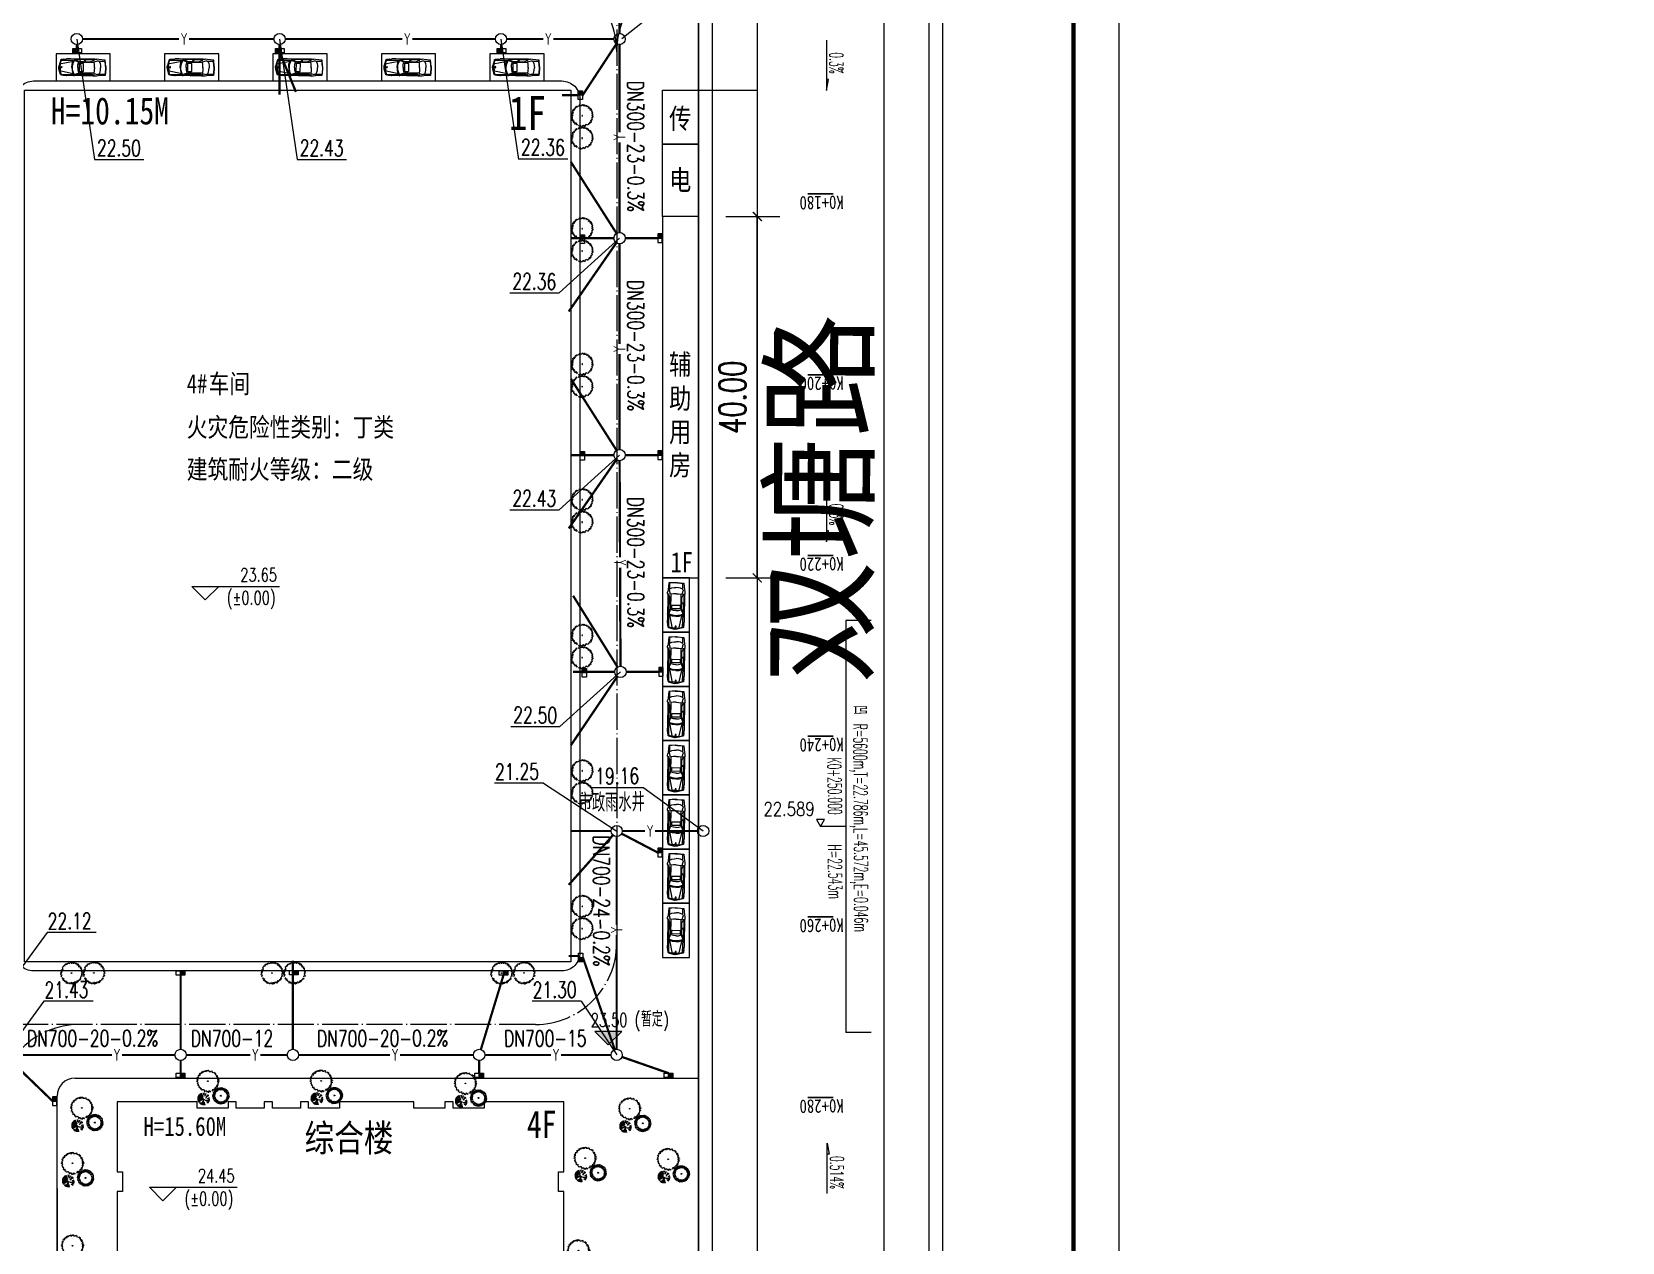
# Model space of a CAD drawing. Header units: millimetres. Extents: x 418304 to 847498, y 48187 to 111456.
# Drawn here: x 423721.2 to 423897.2, y 54803.1 to 54937.1 of the extents above; entities that cross this region are included whole.
import ezdxf

# ---------------------------------------------------------------- set-up
doc = ezdxf.new("R2010")
doc.units = ezdxf.units.MM
doc.header["$LTSCALE"] = 1000
doc.linetypes.add('DASH', pattern=[0.35, 0.25, -0.1])
doc.linetypes.add('DOTE', pattern=[2.42, 2, -0.2, 0.02, -0.2])
for name, color, linetype in [('A绿-1', 82, 'Continuous'), ('DIM_ELEV', 3, 'Continuous'), ('PIPE-雨水', 4, 'Continuous'), ('PUB_DIM', 3, 'Continuous'), ('PUB_TEXT', 7, 'Continuous'), ('TEXT_雨水', 7, 'Continuous'), ('TK', 4, 'Continuous'), ('TREE', 74, 'Continuous'), ('TWT_TEXT', 7, 'Continuous'), ('TWT_雨水口', 4, 'Continuous'), ('WELL_雨水', 4, 'Continuous'), ('建设布局', 7, 'Continuous'), ('路名', 7, 'Continuous'), ('道路', 4, 'Continuous'), ('道路中心线', 1, 'DOTE'), ('道路线', 142, 'Continuous'), ('道路网', 7, 'Continuous'), ('高程设计数据', 7, 'Continuous')]:
    doc.layers.add(name, color=color, linetype=linetype)
doc.styles.add('_TCH_DIM', font='SIMPLEX', dxfattribs={"bigfont": 'GBCBIG'})
doc.styles.add('_TCH_DIM_T3', font='SIMPLEX', dxfattribs={"width": 0.705882, "bigfont": 'GBCBIG'})
doc.styles.add('_TWT_PIPETEXT', font='SIMPLEX', dxfattribs={"width": 0.8, "height": 3.5, "bigfont": 'HZTXT'})
doc.styles.add('HZ', font='rs.shx', dxfattribs={"width": 0.8, "bigfont": 'hztxt.shx'})
doc.styles.add('等线体', font='simhei.ttf')
doc.styles.add('黑体', font='simhei.ttf', dxfattribs={"width": 0.8, "height": 3.5})
doc.linetypes.add('FENCELINE2', pattern='A,0.25,-0.1,[132,ltypeshp.shx,S=0.1,R=0,X=-0.1,Y=0],-0.1,1', length=1.45)
doc.dimstyles.new('_TCH_ARCH_M_M&&1', dxfattribs={"dimtxt": 2.975, "dimasz": 1, "dimexe": 2.5, "dimexo": 3, "dimgap": 1.2625, "dimtad": 1, "dimzin": 0, "dimdsep": 46, "dimtxsty": '_TCH_DIM_T3', "dimblk": 'ARCHTICK', "dimcen": 0.09, "dimclrt": 7, "dimazin": 2, "dimtfac": 1, "dimtdec": 0, "dimtix": 1, "dimtmove": 2, "dimatfit": 3, "dimfxl": 0, "dimtolj": 1, "dimtzin": 0, "dimarcsym": 0})

# ---------------------------------------------------------------- blocks, each defined once
blk = doc.blocks.new('wetrewtewtre')
at = {"layer": '建设布局', "color": 8, "linetype": 'Continuous', "flags": 128}
blk.add_lwpolyline([(423897.23, 55964.25), (423822.01, 55964.25), (423822.01, 55773.77), (423897.23, 55773.77)], dxfattribs=at)
blk.add_lwpolyline([(423897.23, 55964.25), (423822.01, 55964.25), (423822.01, 55773.77), (423897.23, 55773.77)], dxfattribs=at)
at = {"layer": '道路网', "color": 8, "linetype": 'Continuous', "lineweight": 30}
for p, q in [((423807.11, 55943.98), (423809.91, 55943.98)), ((423807.11, 55943.98), (423809.91, 55943.98)), ((423807.11, 55923.98), (423809.91, 55923.98)), ((423807.11, 55923.98), (423809.91, 55923.98)), ((423807.11, 55903.98), (423809.91, 55903.98)), ((423807.11, 55903.98), (423809.91, 55903.98)), ((423807.11, 55883.98), (423809.91, 55883.98)), ((423807.11, 55883.98), (423809.91, 55883.98)), ((423807.11, 55863.98), (423809.91, 55863.98)), ((423807.11, 55863.98), (423809.91, 55863.98)), ((423807.11, 55843.98), (423809.91, 55843.98)), ((423807.11, 55843.98), (423809.91, 55843.98))]:
    blk.add_line(p, q, dxfattribs=at)
at = {"layer": '道路网', "color": 8, "linetype": 'Continuous', "flags": 128}
for points in [[(423796.51, 56099.98), (423796.51, 55746.27), (423796.52, 55609.27)], [(423796.51, 56099.98), (423796.51, 55746.27), (423796.52, 55609.27)], [(423801.51, 56099.98), (423801.51, 55741.27), (423801.52, 55609.27)], [(423801.51, 56099.98), (423801.51, 55741.27), (423801.52, 55609.27)], [(423815.51, 56099.98), (423815.51, 55741.27), (423815.52, 55609.27)], [(423815.51, 56099.98), (423815.51, 55741.27), (423815.52, 55609.27)], [(423820.51, 56099.98), (423820.51, 55746.27), (423820.52, 55609.27)], [(423820.51, 56099.98), (423820.51, 55746.27), (423820.52, 55609.27)]]:
    blk.add_lwpolyline(points, dxfattribs=at)
at = {"layer": '道路网', "color": 8, "linetype": 'Continuous', "style": '等线体', "width": 0.8}
for s, p in [('K0+180', (423811.07, 55943.81)), ('K0+180', (423811.07, 55943.81)), ('K0+200', (423811.07, 55923.81)), ('K0+200', (423811.07, 55923.81)), ('K0+220', (423811.07, 55903.81)), ('K0+220', (423811.07, 55903.81)), ('K0+240', (423811.07, 55883.81)), ('K0+240', (423811.07, 55883.81)), ('K0+260', (423811.07, 55863.81)), ('K0+260', (423811.07, 55863.81)), ('K0+280', (423811.07, 55843.81)), ('K0+280', (423811.07, 55843.81))]:
    blk.add_text(s, height=1.5, rotation=181.0552, dxfattribs=at).set_placement(p)
blk = doc.blocks.new('004')
at = {"layer": 'A绿-1', "color": 8}
for p, q in [((-1068, 284), (-1052, 317)), ((-942, 226), (-1068, 284)), ((-1060, 128), (-1052, 186)), ((-966, 56), (-1060, 128)), ((-1052, 317), (-911, 278)), ((-1052, 186), (-950, 121)), ((-1052, -69), (-1052, 3)), ((-1052, 3), (-966, -3)), ((-982, 428), (-966, 461)), ((-927, 415), (-982, 428)), ((-966, 461), (-864, 454)), ((-966, -3), (-966, 56)), ((-950, 121), (-942, 226)), ((-942, 369), (-927, 415)), ((-887, 324), (-942, 369)), ((-911, 278), (-887, 324)), ((-872, 605), (-895, 533)), ((-895, 533), (-864, 481)), ((-825, 585), (-872, 605)), ((-864, 454), (-840, 461)), ((-793, 644), (-825, 585)), ((-762, 716), (-809, 677)), ((-809, 677), (-793, 644)), ((-699, 834), (-770, 749)), ((-770, 749), (-723, 742)), ((-723, 651), (-762, 716)), ((-723, 742), (-691, 683)), ((-691, 683), (-723, 651)), ((-691, 762), (-699, 834)), ((-534, 794), (-691, 762)), ((-511, 892), (-605, 840)), ((-605, 840), (-534, 794)), ((-456, 866), (-511, 892)), ((-401, 899), (-456, 866)), ((-354, 971), (-440, 997)), ((-440, 997), (-401, 899)), ((-283, 860), (-354, 971)), ((-276, 925), (-283, 860)), ((-244, 925), (-276, 925)), ((-205, 1023), (-268, 997)), ((-268, 997), (-244, 925)), ((-182, 945), (-205, 1023)), ((-134, 964), (-182, 945)), ((70, 1036), (-9, 1030)), ((-9, 1030), (-9, 991)), ((70, 977), (70, 1036)), ((93, 938), (70, 977)), ((132, 906), (93, 938)), ((179, 1023), (132, 906)), ((250, 1017), (179, 1023)), ((266, 945), (250, 1017)), ((321, 912), (266, 945)), ((360, 945), (321, 977)), ((321, 977), (321, 912)), ((360, 847), (360, 945)), ((399, 814), (360, 847)), ((438, 853), (399, 814)), ((478, 827), (438, 853)), ((525, 879), (478, 827)), ((564, 847), (525, 879)), ((532, 768), (564, 847)), ((572, 703), (532, 768)), ((564, 670), (572, 703)), ((595, 638), (564, 670)), ((658, 664), (595, 638)), ((697, 618), (658, 664)), ((744, 670), (697, 618)), ((783, 605), (744, 670)), ((791, 481), (783, 605)), ((830, 500), (791, 481)), ((807, 409), (870, 487)), ((838, 343), (807, 409)), ((870, 487), (830, 500)), ((932, 363), (838, 343)), ((932, 200), (885, 200)), ((885, 200), (909, 160)), ((925, 101), (901, 69)), ((901, 69), (972, 16)), ((909, 278), (964, 311)), ((932, 232), (909, 278)), ((909, 160), (972, 160)), ((972, 160), (925, 101)), ((964, 311), (932, 363)), ((972, 16), (972, -69)), ((-1044, -154), (-1068, -193)), ((-1068, -193), (-1029, -219)), ((-989, -108), (-1052, -69)), ((-982, -173), (-1044, -154)), ((-1029, -219), (-1005, -166)), ((-1013, -278), (-989, -258)), ((-997, -310), (-1013, -278)), ((-919, -356), (-997, -310)), ((-974, -173), (-989, -108)), ((-989, -258), (-950, -278)), ((-934, -180), (-974, -173)), ((-950, -278), (-927, -251)), ((-942, -526), (-927, -480)), ((-864, -500), (-942, -526)), ((-927, -251), (-934, -180)), ((-927, -480), (-887, -441)), ((-887, -441), (-919, -356)), ((-887, -585), (-840, -533)), ((-848, -644), (-887, -585)), ((-840, -533), (-864, -500)), ((-801, -585), (-848, -644)), ((-762, -618), (-801, -585)), ((-636, -729), (-715, -657)), ((-683, -788), (-636, -729)), ((-629, -853), (-683, -788)), ((-574, -801), (-629, -853)), ((-401, -853), (-574, -801)), ((-425, -944), (-401, -853)), ((-385, -964), (-425, -944)), ((-338, -944), (-385, -964)), ((-299, -944), (-338, -944)), ((-260, -1010), (-299, -944)), ((-229, -912), (-260, -1010)), ((-182, -912), (-229, -912)), ((-189, -1010), (-182, -912)), ((-127, -1023), (-189, -1010)), ((-119, -938), (-127, -1023)), ((-56, -958), (-119, -938)), ((-56, -1010), (-56, -958)), ((-17, -997), (-56, -1010)), ((70, -1016), (-17, -997)), ((109, -925), (70, -951)), ((70, -951), (70, -1016)), ((132, -1023), (109, -925)), ((195, -997), (132, -1023)), ((226, -944), (164, -944)), ((164, -944), (195, -997)), ((250, -984), (226, -944)), ((297, -964), (250, -984)), ((297, -833), (274, -918)), ((274, -918), (297, -964)), ((328, -912), (297, -833)), ((360, -918), (328, -912)), ((383, -892), (360, -918)), ((407, -866), (383, -892)), ((438, -873), (407, -866)), ((423, -886), (438, -873)), ((454, -918), (423, -886)), ((470, -807), (446, -801)), ((446, -801), (485, -853)), ((564, -853), (454, -918)), ((509, -794), (470, -807)), ((485, -853), (548, -833)), ((556, -735), (493, -761)), ((493, -761), (509, -794)), ((548, -833), (564, -853)), ((650, -794), (556, -735)), ((674, -761), (650, -794)), ((705, -637), (666, -683)), ((666, -683), (674, -761)), ((760, -650), (705, -637)), ((783, -618), (760, -650)), ((776, -513), (768, -552)), ((768, -552), (830, -585)), ((799, -448), (776, -513)), ((807, -618), (783, -618)), ((815, -493), (799, -448)), ((830, -585), (807, -618)), ((862, -474), (815, -493)), ((870, -278), (846, -336)), ((846, -336), (885, -435)), ((885, -435), (862, -474)), ((948, -310), (870, -278)), ((972, -69), (901, -95)), ((901, -95), (901, -180)), ((901, -180), (948, -219)), ((948, -219), (972, -271)), ((972, -271), (948, -310))]:
    blk.add_line(p, q, dxfattribs=at)
blk.add_circle((-32, 10), 31.3, dxfattribs=at)
blk = doc.blocks.new('106')
at = {"layer": 'A绿-1', "color": 8}
for p, q in [((-0.446, 0.074), (-0.399, 0.054)), ((-0.309, -0.004), (-0.446, 0.074)), ((-0.426, 0.15), (-0.383, 0.123)), ((-0.305, 0.05), (-0.426, 0.15)), ((-0.393, 0.223), (-0.356, 0.188)), ((-0.292, 0.103), (-0.393, 0.223)), ((-0.348, 0.288), (-0.318, 0.248)), ((-0.269, 0.153), (-0.348, 0.288)), ((-0.293, 0.345), (-0.27, 0.3)), ((-0.238, 0.198), (-0.293, 0.345)), ((-0.228, 0.391), (-0.213, 0.343)), ((-0.2, 0.237), (-0.228, 0.391)), ((-0.157, 0.425), (-0.15, 0.375)), ((-0.156, 0.269), (-0.157, 0.425)), ((-0.107, 0.292), (-0.08, 0.447)), ((-0.08, 0.447), (-0.083, 0.396)), ((-0.054, 0.307), (-0.001, 0.455)), ((-0.001, 0.455), (-0.013, 0.405)), ((0, 0.312), (0.078, 0.449)), ((0.054, 0.308), (0.154, 0.429)), ((0.078, 0.449), (0.058, 0.402)), ((0.107, 0.295), (0.227, 0.396)), ((0.154, 0.429), (0.127, 0.386)), ((0.157, 0.272), (0.292, 0.351)), ((0.227, 0.396), (0.193, 0.359)), ((0.202, 0.242), (0.349, 0.296)), ((0.241, 0.203), (0.395, 0.231)), ((0.292, 0.351), (0.252, 0.321)), ((0.273, 0.159), (0.43, 0.16)), ((0.297, 0.11), (0.451, 0.084)), ((0.349, 0.296), (0.304, 0.273)), ((0.311, 0.057), (0.459, 0.005)), ((0.317, 0.003), (0.453, -0.075)), ((0.395, 0.231), (0.347, 0.216)), ((0.43, 0.16), (0.38, 0.153)), ((0.451, 0.084), (0.401, 0.086)), ((0.459, 0.005), (0.41, 0.016)), ((-0.452, -0.006), (-0.402, -0.017)), ((-0.304, -0.058), (-0.452, -0.006)), ((-0.444, -0.085), (-0.393, -0.087)), ((-0.289, -0.111), (-0.444, -0.085)), ((-0.422, -0.161), (-0.372, -0.154)), ((-0.266, -0.16), (-0.422, -0.161)), ((-0.234, -0.204), (-0.388, -0.232)), ((-0.388, -0.232), (-0.34, -0.217)), ((-0.195, -0.243), (-0.342, -0.297)), ((-0.342, -0.297), (-0.297, -0.274)), ((-0.15, -0.273), (-0.285, -0.352)), ((-0.285, -0.352), (-0.245, -0.322)), ((-0.1, -0.296), (-0.22, -0.397)), ((-0.22, -0.397), (-0.185, -0.36)), ((-0.047, -0.309), (-0.147, -0.43)), ((-0.147, -0.43), (-0.12, -0.387)), ((0.007, -0.313), (-0.07, -0.45)), ((-0.07, -0.45), (-0.051, -0.403)), ((0.061, -0.308), (0.009, -0.456)), ((0.009, -0.456), (0.02, -0.406)), ((0.114, -0.293), (0.088, -0.448)), ((0.088, -0.448), (0.09, -0.397)), ((0.164, -0.426), (0.158, -0.376)), ((0.163, -0.27), (0.164, -0.426)), ((0.207, -0.238), (0.236, -0.392)), ((0.236, -0.392), (0.221, -0.344)), ((0.246, -0.199), (0.3, -0.346)), ((0.276, -0.154), (0.356, -0.289)), ((0.3, -0.346), (0.277, -0.301)), ((0.299, -0.104), (0.4, -0.224)), ((0.312, -0.051), (0.433, -0.151)), ((0.356, -0.289), (0.325, -0.249)), ((0.4, -0.224), (0.363, -0.189)), ((0.433, -0.151), (0.391, -0.124)), ((0.453, -0.075), (0.406, -0.055))]:
    blk.add_line(p, q, dxfattribs=at)
blk.add_circle((0, 0), 0.0254, dxfattribs=at)
blk = doc.blocks.new('A$C3C3C514D')
at = {"color": 8}
for p, q in [((985, 2274), (0, 2152)), ((510, 2000), (1, 2202)), ((1376, 2264), (3, 2272)), ((1065, 1996), (5, 2012)), ((439, 1909), (9, 1960)), ((1448, 2052), (10, 2362)), ((774, 2001), (13, 1915)), ((2135, 2150), (22, 1847)), ((2135, 2150), (33, 2466)), ((658, 1927), (45, 1758)), ((533, 2271), (50, 2633)), ((51, 1686), (1027, 1810)), ((1836, 2067), (97, 1514)), ((539, 1655), (143, 1412)), ((1751, 1563), (187, 1276)), ((754, 3022), (194, 3045)), ((546, 1182), (227, 1190)), ((1385, 1488), (279, 1092)), ((314, 3273), (754, 3022)), ((1531, 1264), (321, 1022)), ((918, 1321), (379, 933)), ((1605, 3000), (469, 3494)), ((1951, 1835), (483, 794)), ((1027, 1810), (539, 1655)), ((539, 1655), (539, 1655)), ((2072, 2430), (549, 3589)), ((1302, 1353), (558, 706)), ((1440, 1141), (558, 706)), ((973, 832), (600, 662)), ((1327, 3257), (603, 3647)), ((847, 3366), (661, 3703)), ((1178, 1009), (672, 590)), ((1152, 750), (691, 573)), ((900, 3478), (708, 3738)), ((1353, 1023), (748, 521)), ((1605, 3000), (751, 3787)), ((1404, 827), (806, 473)), ((984, 3455), (812, 3811)), ((1075, 3468), (865, 3847)), ((1951, 1835), (898, 404)), ((1238, 716), (947, 369)), ((1327, 3257), (975, 3955)), ((2179, 2417), (975, 3955)), ((1258, 561), (1009, 329)), ((1871, 1681), (1102, 274)), ((1474, 3317), (1125, 4045)), ((1340, 3596), (1210, 4088)), ((1384, 524), (1212, 216)), ((1477, 961), (1309, 172)), ((1942, 612), (1418, 129)), ((1751, 3803), (1478, 4197)), ((2147, 905), (1570, 80)), ((2296, 2298), (1605, 3000)), ((1919, 3296), (1620, 4239)), ((2209, 1495), (1767, 35)), ((2115, 529), (1808, 28)), ((1826, 4286), (1919, 3296)), ((2013, 694), (1897, 15)), ((2216, 1566), (2051, 2)), ((2220, 538), (2146, 0)), ((2176, 1176), (2243, 2)), ((2490, 2732), (3940, 3353)), ((2490, 2732), (4010, 3243)), ((2674, 953), (3081, 210)), ((2775, 3382), (3114, 4079)), ((2775, 3382), (3301, 3974)), ((2790, 723), (2896, 122)), ((2861, 1371), (3697, 653)), ((2938, 2122), (4093, 1221)), ((3070, 2927), (4073, 3126)), ((3120, 1141), (3574, 536)), ((3125, 1964), (4195, 1522)), ((3135, 3755), (3501, 3831)), ((3589, 3756), (3285, 3427)), ((3285, 3427), (3744, 3603)), ((3516, 2534), (4262, 2582)), ((3556, 2540), (4283, 2465)), ((3564, 3199), (3831, 3501)), ((3688, 3053), (4142, 2976)), ((3824, 1674), (4261, 1716)), ((4209, 1516), (3824, 1674))]:
    blk.add_line(p, q, dxfattribs=at)
blk = doc.blocks.new('$TwtSys$00000424')
for p, q in [((-500, 250), (500, 250)), ((-500, -250), (-500, 250)), ((0, -250), (0, 250)), ((500, 250), (500, -250)), ((500, -250), (-500, -250))]:
    blk.add_line(p, q)
blk.add_solid([(0, 250), (500, 250), (0, -250), (500, -250)])
blk = doc.blocks.new('GeYuanFrame_43460816', base_point=(11.55, 13.52))
at = {"layer": 'TK'}
blk.add_lwpolyline([(11.55, 854.52), (1497.55, 854.52), (1497.55, 13.52), (11.55, 13.52)], close=True, dxfattribs=at)
at = {"layer": 'TK', "const_width": 1}
blk.add_lwpolyline([(1487.55, 844.52), (1487.55, 23.52), (36.55, 23.52), (36.55, 844.52)], close=True, dxfattribs=at)
blk = doc.blocks.new('$plan$00001328')
at = {"layer": '道路线', "color": 8}
for p, q in [((-2279, 116), (-2219, 807)), ((-2254, 116), (-2194, 806)), ((-2219, 807), (-1493, 889)), ((-1551, 693), (-2199, 695)), ((-1707, 230), (-1717, -16)), ((-1667, 459), (-1707, 230)), ((-1551, 693), (-1667, 459)), ((-1508, 707), (-1562, 671)), ((-1493, 889), (-1285, 919)), ((-979, 619), (-1374, 729)), ((-1053, 923), (-878, 906)), ((-1023, 812), (1078, 831)), ((-582, 620), (-1023, 812)), ((-1019, -34), (-1015, 284)), ((-1015, 284), (-979, 619)), ((626, 562), (-988, 538)), ((-878, 906), (1645, 899)), ((6, 627), (-582, 620)), ((-21, 822), (6, 627)), ((116, 823), (74, 627)), ((623, 633), (74, 627)), ((223, 404), (223, -456)), ((586, 444), (263, 444)), ((1224, 895), (623, 633)), ((1249, 767), (626, 562)), ((626, -456), (626, 404)), ((810, 258), (722, 594)), ((822, -38), (810, 258)), ((1370, 583), (1207, 751)), ((2643, 745), (1249, 767)), ((2844, 342), (1302, 653)), ((1448, 334), (1370, 583)), ((1469, -41), (1448, 334)), ((1645, 899), (2034, 915)), ((2034, 915), (2086, 904)), ((2427, 855), (2086, 904)), ((2367, 864), (2369, 870)), ((2369, 870), (2650, 842)), ((2604, 806), (2427, 855)), ((2787, 351), (2640, 772)), ((2720, 782), (2894, 148)), ((2762, 16), (2740, 362)), ((2816, 347), (2866, 112)), ((-2279, -163), (-2219, -855)), ((-2254, -163), (-2194, -854)), ((-2219, -855), (-1493, -937)), ((-1551, -741), (-2199, -743)), ((-1706, -277), (-1717, -32)), ((-1667, -507), (-1707, -277)), ((-1551, -741), (-1667, -507)), ((-1508, -755), (-1562, -719)), ((-1493, -937), (-1285, -966)), ((-1374, -776), (-1374, -777)), ((-979, -667), (-1371, -776)), ((-1053, -971), (-878, -954)), ((-582, -668), (-1023, -860)), ((-1023, -860), (1078, -879)), ((-1019, -14), (-1015, -332)), ((-1015, -332), (-979, -667)), ((626, -610), (-988, -585)), ((-878, -954), (1645, -947)), ((8, -674), (-582, -668)), ((-17, -869), (8, -674)), ((623, -681), (73, -675)), ((111, -870), (73, -675)), ((263, -496), (586, -496)), ((1224, -943), (623, -681)), ((1249, -815), (626, -610)), ((810, -306), (722, -641)), ((822, -10), (810, -306)), ((1370, -631), (1207, -799)), ((2643, -793), (1249, -815)), ((2844, -390), (1302, -701)), ((1448, -382), (1370, -630)), ((1469, -7), (1448, -382)), ((1645, -947), (2034, -963)), ((2034, -963), (2086, -952)), ((2427, -903), (2086, -952)), ((2367, -911), (2369, -918)), ((2369, -918), (2650, -889)), ((2604, -854), (2427, -903)), ((2787, -399), (2640, -820)), ((2720, -830), (2894, -195)), ((2762, -64), (2740, -410)), ((2816, -395), (2866, -160))]:
    blk.add_line(p, q, dxfattribs=at)
blk.add_circle((2608, -21), 62.7, dxfattribs=at)
for centre, radius, start, end in [((-665, -24), 1620, 175.05924, 184.94076), ((-640, -24), 1620, 175.05924, 184.94076), ((-1418, 573), 162, 74.46936, 123.73593), ((-1148, -44), 972, 84.37428, 98.07159), ((263, 404), 40, 90, 180), ((586, 404), 40, 0, 90), ((-191, -40), 1591, 331.45596, 29.52266), ((2589, 754), 54, 19.21062, 74.51383), ((2642, 761), 81, 15.33853, 84.1898), ((2115, -24), 648, 356.47351, 3.52649), ((2233, -24), 648, 347.90524, 12.09476), ((2269, -24), 648, 344.66147, 15.33853), ((-1418, -621), 162, 236.26405, 286.81983), ((-1148, -4), 972, 261.92841, 275.62572), ((263, -456), 40, 180, 270), ((586, -456), 40, 270, 0), ((2589, -802), 54, 285.48617, 340.78938), ((2642, -809), 81, 275.8102, 344.66147)]:
    blk.add_arc(centre, radius, start, end, dxfattribs=at)
blk = doc.blocks.new('_ArchTick')
at = {"color": 0, "linetype": 'ByBlock', "const_width": 0.15}
blk.add_lwpolyline([(-0.5, -0.5), (0.5, 0.5)], dxfattribs=at)
blk = doc.blocks.new('$TwtSys$00000187')
blk.add_circle((0, 0, 0), 0.5)

msp = doc.modelspace()

# ---------------------------------------------------------------- hatches: boundary and pattern name
at = {"layer": 'DIM_ELEV'}
msp.add_hatch(color=256, dxfattribs=at).paths.add_polyline_path([(423785.021, 54824.924), (423786.521, 54826.424), (423783.521, 54826.424)])

# ---------------------------------------------------------------- linework, layer by layer
at = {"color": 1, "linetype": 'DASH', "ltscale": 0.02, "const_width": 0.2}
msp.add_lwpolyline([(423795.015, 54688.265), (423431.612, 54688.3), (423431.612, 54828.233), (423600.93, 54828.233), (423600.93, 55082.608), (423785.939, 55082.608), (423795.015, 55074.44), (423795.015, 54688.265)], dxfattribs=at)
for points in [[(423780.89, 54834.133), (423720.41, 54834.133), (423720.41, 54930.613), (423780.89, 54930.613)], [(423791.015, 54930.613), (423795.015, 54930.613), (423795.015, 54924.613), (423791.015, 54924.613)], [(423791.015, 54924.613), (423795.015, 54924.613), (423795.015, 54916.613), (423791.015, 54916.613)]]:
    msp.add_lwpolyline(points, close=True)
at = {"linetype": 'FENCELINE2', "ltscale": 0.005, "const_width": 0.1}
msp.add_lwpolyline([(423795.015, 54930.613), (423795.015, 54688.265)], dxfattribs=at)
for points in [[(423791.015, 54916.613), (423791.015, 54876.613), (423795.015, 54876.613), (423795.015, 54916.613)], [(423780.115, 54800.979), (423780.115, 54808.719), (423779.515, 54808.719), (423779.515, 54810.879), (423780.115, 54810.879), (423780.115, 54818.619), (423771.275, 54818.619), (423771.275, 54817.919), (423767.845, 54817.919), (423767.845, 54818.619), (423766.945, 54818.619), (423766.945, 54817.919), (423763.515, 54817.919), (423763.515, 54818.619), (423755.275, 54818.619), (423755.275, 54817.919), (423751.845, 54817.919), (423751.845, 54818.619), (423750.945, 54818.619), (423750.945, 54817.919), (423747.845, 54817.919), (423747.845, 54818.619), (423746.945, 54818.619), (423746.945, 54817.919), (423743.845, 54817.919), (423743.845, 54818.619), (423742.945, 54818.619), (423742.945, 54817.919), (423739.515, 54817.919), (423739.515, 54818.619), (423730.675, 54818.619), (423730.675, 54810.879), (423731.275, 54810.879), (423731.275, 54808.719), (423730.675, 54808.719), (423730.675, 54800.979)]]:
    msp.add_lwpolyline(points)
at = {"layer": 'DIM_ELEV'}
for p, q in [((423740.426, 54874.182), (423738.926, 54875.682)), ((423738.926, 54875.682), (423748.653, 54875.682)), ((423740.426, 54874.182), (423741.926, 54875.682)), ((423785.021, 54824.924), (423783.521, 54826.424)), ((423786.521, 54826.424), (423783.521, 54826.424)), ((423785.021, 54824.924), (423786.521, 54826.424)), ((423735.737, 54807.682), (423734.237, 54809.182)), ((423734.237, 54809.182), (423743.964, 54809.182)), ((423735.737, 54807.682), (423737.237, 54809.182))]:
    msp.add_line(p, q, dxfattribs=at)
at = {"layer": 'PIPE-雨水', "linetype": 'Continuous', "ltscale": 0.005, "const_width": 0.25}
for points in [[(423786.275, 54941.503), (423786.275, 54936.886)], [(423726.836, 54936.261), (423737.525, 54936.261)], [(423738.635, 54936.261), (423748.025, 54936.261)], [(423749.275, 54936.261), (423762.221, 54936.261)], [(423763.33, 54936.261), (423772.525, 54936.261)], [(423773.775, 54936.261), (423777.821, 54936.261)], [(423778.93, 54936.261), (423785.65, 54936.261)], [(423726.211, 54935.636), (423726.211, 54935.21)], [(423748.65, 54935.636), (423748.65, 54935.21)], [(423748.65, 54934.73), (423748.65, 54930.11)], [(423748.689, 54934.731), (423750.45, 54930.406)], [(423773.15, 54935.636), (423773.15, 54935.21)], [(423782.18, 54930.031), (423785.931, 54935.739)], [(423786.275, 54935.636), (423786.275, 54925.939)], [(423781.7, 54930.031), (423779.888, 54930.031)], [(423786.275, 54924.829), (423786.275, 54914.842)], [(423780.89, 54922.648), (423785.938, 54914.744)], [(423785.919, 54913.703), (423780.65, 54906.098)], [(423785.65, 54914.217), (423780.89, 54914.217)], [(423786.275, 54913.592), (423786.275, 54902.49)], [(423786.9, 54914.217), (423790.504, 54914.217)], [(423786.275, 54901.38), (423786.275, 54890.837)], [(423780.89, 54898.643), (423785.938, 54890.739)], [(423785.919, 54889.698), (423780.65, 54882.093)], [(423785.65, 54890.212), (423780.89, 54890.212)], [(423786.277, 54889.587), (423786.323, 54878.878)], [(423786.9, 54890.212), (423790.504, 54890.212)], [(423786.327, 54877.768), (423786.374, 54866.842)], [(423781.13, 54874.648), (423786.046, 54866.748)], [(423785.751, 54866.217), (423781.13, 54866.217)], [(423787.001, 54866.217), (423790.605, 54866.217)], [(423786.026, 54865.699), (423780.89, 54858.098)], [(423780.65, 54842.648), (423785.537, 54848.138)], [(423785.327, 54848.605), (423780.89, 54848.605)], [(423789.092, 54848.605), (423786.577, 54848.605)], [(423786.577, 54848.273), (423790.504, 54846.217)], [(423794.895, 54848.605), (423790.202, 54848.605)], [(423785.952, 54847.98), (423785.952, 54838.211)], [(423785.952, 54837.101), (423785.952, 54824.442)], [(423750.119, 54824.442), (423750.119, 54834.27)], [(423780.65, 54834.773), (423781.69, 54834.773)], [(423782.189, 54834.667), (423785.747, 54824.407)], [(423737.696, 54824.442), (423737.696, 54832.622)], [(423770.92, 54824.415), (423773.417, 54832.624)], [(423718.859, 54823.817), (423730.09, 54823.817)], [(423731.199, 54823.817), (423737.071, 54823.817)], [(423738.321, 54823.817), (423745.396, 54823.817)], [(423746.506, 54823.817), (423749.494, 54823.817)], [(423750.744, 54823.817), (423760.873, 54823.817)], [(423761.982, 54823.817), (423770.113, 54823.817)], [(423771.363, 54823.817), (423778.676, 54823.817)], [(423779.785, 54823.817), (423785.327, 54823.817)], [(423786.577, 54823.586), (423791.704, 54821.8)], [(423723.519, 54818.715), (423718.599, 54823.469)], [(423737.696, 54823.192), (423737.696, 54821.8)], [(423770.738, 54823.192), (423770.738, 54821.8)]]:
    msp.add_lwpolyline(points, dxfattribs=at)
at = {"layer": 'TWT_TEXT', "color": 4}
for p, q in [((423786.518, 54936.304), (423790.599, 54939.509)), ((423726.211, 54936.261), (423728.162, 54922.915)), ((423748.65, 54936.261), (423750.6, 54922.915)), ((423773.15, 54936.261), (423775.1, 54922.915)), ((423728.162, 54922.915), (423733.608, 54922.915)), ((423750.6, 54922.915), (423756.046, 54922.915)), ((423775.088, 54923.003), (423780.534, 54923.003)), ((423779.577, 54908.154), (423786.275, 54914.217)), ((423774.131, 54908.154), (423779.577, 54908.154)), ((423779.577, 54884.149), (423786.275, 54890.212)), ((423774.131, 54884.149), (423779.577, 54884.149)), ((423779.679, 54860.154), (423786.376, 54866.217)), ((423774.233, 54860.154), (423779.679, 54860.154)), ((423777.867, 54853.909, -89.8), (423772.421, 54853.909, -89.8)), ((423777.867, 54853.909, -89.8), (423785.952, 54848.605)), ((423788.954, 54853.401, 310.926), (423783.129, 54853.401, 310.926)), ((423788.954, 54853.401, 310.926), (423795.513, 54848.609, 0.078)), ((423722.916, 54837.367, -89.476), (423718.234, 54830.96)), ((423728.362, 54837.367, -89.476), (423722.916, 54837.367, -89.476)), ((423722.559, 54829.758, -89.8), (423718.234, 54823.817)), ((423728.005, 54829.758, -89.8), (423722.559, 54829.758, -89.8)), ((423782.032, 54829.758, -89.8), (423776.586, 54829.758, -89.8)), ((423782.032, 54829.758, -89.8), (423785.952, 54823.817))]:
    msp.add_line(p, q, dxfattribs=at)
at = {"layer": '道路', "color": 8}
for p, q in [((423791.015, 54930.613), (423801.515, 54930.613)), ((423726.015, 54821.259), (423795.015, 54821.259)), ((423724.015, 54801.799), (423724.015, 54819.259)), ((423724.015, 54809.051), (423724.015, 54801.799))]:
    msp.add_line(p, q, dxfattribs=at)
msp.add_lwpolyline([(423779.89, 54833.133), (423721.41, 54833.133, -0.4142136), (423719.41, 54835.133), (423719.41, 54929.613, -0.4142136), (423721.41, 54931.613), (423779.89, 54931.613, -0.4142136), (423781.89, 54929.613), (423781.89, 54835.133, -0.4142136)], format="xyb", close=True, dxfattribs=at)
msp.add_arc((423726.015, 54819.259), 2, 90, 180, dxfattribs=at)
at = {"layer": '道路中心线', "color": 8, "linetype": 'DOTE', "ltscale": 0.002}
for p, q in [((423785.952, 55069.608), (423785.952, 54836.196)), ((423776.952, 54827.196), (423616.221, 54827.196))]:
    msp.add_line(p, q, dxfattribs=at)
for centre, start, end in [((423776.952, 54934.837), 0, 90), ((423794.952, 54934.837), 90, 180), ((423776.952, 54836.196), 270, 0), ((423776.952, 54836.196), 270, 0), ((423726.513, 54818.196), 90, 180)]:
    msp.add_arc(centre, 9, start, end, dxfattribs=at)
at = {"layer": '道路线', "color": 8}
for points in [[(423723.91, 54934.613), (423723.91, 54931.613), (423729.91, 54931.613), (423729.91, 54934.613)], [(423735.91, 54934.613), (423735.91, 54931.613), (423741.91, 54931.613), (423741.91, 54934.613)], [(423747.91, 54934.613), (423747.91, 54931.613), (423753.91, 54931.613), (423753.91, 54934.613)], [(423759.91, 54934.613), (423759.91, 54931.613), (423765.91, 54931.613), (423765.91, 54934.613)], [(423771.91, 54934.613), (423771.91, 54931.613), (423777.91, 54931.613), (423777.91, 54934.613)], [(423791.015, 54870.613), (423794.015, 54870.613), (423794.015, 54876.613), (423791.015, 54876.613)], [(423791.015, 54864.613), (423794.015, 54864.613), (423794.015, 54870.613), (423791.015, 54870.613)], [(423791.015, 54858.613), (423794.015, 54858.613), (423794.015, 54864.613), (423791.015, 54864.613)], [(423791.015, 54852.613), (423794.015, 54852.613), (423794.015, 54858.613), (423791.015, 54858.613)], [(423791.015, 54846.613), (423794.015, 54846.613), (423794.015, 54852.613), (423791.015, 54852.613)], [(423791.015, 54840.613), (423794.015, 54840.613), (423794.015, 54846.613), (423791.015, 54846.613)], [(423791.015, 54834.613), (423794.015, 54834.613), (423794.015, 54840.613), (423791.015, 54840.613)]]:
    msp.add_lwpolyline(points, close=True, dxfattribs=at)
at = {"layer": '高程设计数据', "color": 1, "linetype": 'Continuous'}
for p, q in [((423814.115, 54871.894), (423811.315, 54871.894)), ((423811.315, 54871.894), (423811.315, 54826.322)), ((423814.115, 54871.894), (423811.315, 54871.894)), ((423811.315, 54871.894), (423811.315, 54826.322)), ((423811.315, 54849.108), (423808.515, 54849.108)), ((423811.315, 54849.108), (423808.515, 54849.108)), ((423814.115, 54826.322), (423811.315, 54826.322)), ((423814.115, 54826.322), (423811.315, 54826.322))]:
    msp.add_line(p, q, dxfattribs=at)
at = {"layer": '高程设计数据', "color": 4, "linetype": 'Continuous', "flags": 128}
for points in [[(423809.191, 54936.139), (423809.185, 54930.566), (423809.41, 54931.783), (423809.186, 54931.783)], [(423809.191, 54936.139), (423809.185, 54930.566), (423809.41, 54931.783), (423809.186, 54931.783)], [(423809.191, 54886.171), (423809.185, 54880.598), (423809.41, 54881.815), (423809.186, 54881.815)], [(423809.191, 54886.171), (423809.185, 54880.598), (423809.41, 54881.815), (423809.186, 54881.815)], [(423809.262, 54808.491), (423809.257, 54814.064), (423809.481, 54812.848), (423809.258, 54812.848)], [(423809.262, 54808.491), (423809.257, 54814.064), (423809.481, 54812.848), (423809.258, 54812.848)]]:
    msp.add_lwpolyline(points, dxfattribs=at)
at = {"layer": '高程设计数据', "color": 1, "linetype": 'Continuous', "flags": 128}
msp.add_lwpolyline([(423808.515, 54849.108), (423808.957, 54849.874), (423808.073, 54849.874)], close=True, dxfattribs=at)
msp.add_lwpolyline([(423808.515, 54849.108), (423808.957, 54849.874), (423808.073, 54849.874)], close=True, dxfattribs=at)

# ---------------------------------------------------------------- block references
at = {"xscale": 0.5, "yscale": 0.5, "zscale": 0.5, "rotation": 270}
msp.add_blockref('GeYuanFrame_43460816', (423421.008, 55229.932), dxfattribs=at)
msp.add_blockref('wetrewtewtre', (0, -1024.872))
at = {"layer": 'A绿-1'}
for name, p, xscale, yscale, zscale, rotation in [('004', (423782.186, 54927.769), -0.001167051214724779, 0.00116705121472478, -0.00116705121472478, 159.6396806737815), ('004', (423782.172, 54925.29), -0.001167051214724779, 0.00116705121472478, -0.00116705121472478, 159.6396806737815), ('004', (423782.186, 54915.265), -0.001167051214724779, 0.00116705121472478, -0.00116705121472478, 159.6396806737815), ('004', (423782.172, 54912.787), -0.001167051214724779, 0.00116705121472478, -0.00116705121472478, 159.6396806737815), ('004', (423782.186, 54900.265), -0.001167051214724779, 0.00116705121472478, -0.00116705121472478, 159.6396806737815), ('004', (423782.172, 54897.787), -0.001167051214724779, 0.00116705121472478, -0.00116705121472478, 159.6396806737815), ('004', (423782.186, 54885.265), -0.001167051214724779, 0.00116705121472478, -0.00116705121472478, 159.6396806737815), ('004', (423782.172, 54882.787), -0.001167051214724779, 0.00116705121472478, -0.00116705121472478, 159.6396806737815), ('004', (423782.186, 54870.265), -0.001167051214724779, 0.00116705121472478, -0.00116705121472478, 159.6396806737815), ('004', (423782.172, 54867.787), -0.001167051214724779, 0.00116705121472478, -0.00116705121472478, 159.6396806737815), ('004', (423782.186, 54855.265), -0.001167051214724779, 0.00116705121472478, -0.00116705121472478, 159.6396806737815), ('004', (423782.172, 54852.787), -0.001167051214724779, 0.00116705121472478, -0.00116705121472478, 159.6396806737815), ('004', (423782.186, 54840.265), -0.001167051214724779, 0.00116705121472478, -0.00116705121472478, 159.6396806737815), ('004', (423782.172, 54837.787), -0.001167051214724779, 0.00116705121472478, -0.00116705121472478, 159.6396806737815), ('004', (423725.614, 54832.924), 0.001167051214724779, 0.00116705121472478, -0.00116705121472478, 110.3603193262186), ('004', (423728.092, 54832.938), 0.001167051214724779, 0.00116705121472478, -0.00116705121472478, 110.3603193262186), ('004', (423747.799, 54832.924), 0.001167051214724779, 0.00116705121472478, -0.00116705121472478, 110.3603193262186), ('004', (423750.278, 54832.938), 0.001167051214724779, 0.00116705121472478, -0.00116705121472478, 110.3603193262186), ('004', (423773.21, 54832.924), 0.001167051214724779, 0.00116705121472478, -0.00116705121472478, 110.3603193262186), ('004', (423775.688, 54832.938), 0.001167051214724779, 0.00116705121472478, -0.00116705121472478, 110.3603193262186), ('004', (423740.67, 54820.917), 0.00116705121472478, 0.00116705121472478, -0.00116705121472478, 196.4296013010655), ('004', (423753.216, 54820.947), 0.00116705121472478, 0.00116705121472478, -0.00116705121472478, 196.4296013010655), ('004', (423769.175, 54820.671), 0.00116705121472478, 0.00116705121472478, -0.00116705121472478, 196.4296013010655), ('106', (423742.161, 54819.303), 2.039962694467977, 2.039962694607675, 2.039962694502081, 264.9820240038009), ('106', (423754.707, 54819.333), 2.039962694467977, 2.039962694607675, 2.039962694502081, 264.9820240038009), ('004', (423726.718, 54817.952), 0.00116705121472478, 0.00116705121472478, -0.00116705121472478, 196.4296013010655), ('106', (423770.666, 54819.057), 2.039962694467977, 2.039962694607675, 2.039962694502081, 264.9820240038009), ('004', (423787.354, 54817.865), 0.00116705121472478, 0.00116705121472478, -0.00116705121472478, 196.4296013010655), ('106', (423728.21, 54816.338), 2.039962694467977, 2.039962694607675, 2.039962694502081, 264.9820240038009), ('106', (423788.845, 54816.251), 2.039962694467977, 2.039962694607675, 2.039962694502081, 264.9820240038009), ('004', (423725.69, 54811.828), 0.00116705121472478, 0.00116705121472478, -0.00116705121472478, 196.4296013010655), ('004', (423782.42, 54812.401), 0.00116705121472478, 0.00116705121472478, -0.00116705121472478, 196.4296013010655), ('004', (423791.618, 54812.277), 0.00116705121472478, 0.00116705121472478, -0.00116705121472478, 196.4296013010655), ('106', (423783.911, 54810.787), 2.039962694467977, 2.039962694607675, 2.039962694502081, 264.9820240038009), ('106', (423793.109, 54810.663), 2.039962694467977, 2.039962694607675, 2.039962694502081, 264.9820240038009), ('106', (423727.182, 54810.214), 2.039962694467977, 2.039962694607675, 2.039962694502081, 264.9820240038009), ('004', (423725.69, 54802.703), 0.00116705121472478, 0.00116705121472478, -0.00116705121472478, 196.4296013010655), ('004', (423781.691, 54802.164), 0.00116705121472478, 0.00116705121472478, -0.00116705121472478, 196.4296013010655)]:
    msp.add_blockref(name, p, dxfattribs=dict(at, xscale=xscale, yscale=yscale, zscale=zscale, rotation=rotation))
at = {"layer": 'TREE', "color": 8, "extrusion": (0, 0, -1), "xscale": 0.0003134301259033954, "yscale": 0.0003134301259033954, "zscale": 0.0003134301259033955, "rotation": 158.3064505472057}
for p in [(-423739.367, 54819.323), (-423751.913, 54819.353), (-423767.872, 54819.077), (-423725.416, 54816.358), (-423786.051, 54816.271), (-423781.117, 54810.807), (-423724.387, 54810.234), (-423790.315, 54810.683)]:
    msp.add_blockref('A$C3C3C514D', p, dxfattribs=at)
at = {"layer": 'TWT_雨水口', "yscale": 0.0009600000000000007, "zscale": 0.0009600000000000007}
for p, xscale, rotation in [((423726.251, 54934.97), 0.0009600000000000009, 180.0130923510422), ((423748.689, 54934.97), 0.0009600000000000009, 180.0130923510422), ((423773.189, 54934.97), 0.0009600000000000009, 180.0130923510422), ((423781.94, 54930.031), 0.0009600000000000009, 90.01309235104218), ((423782.141, 54914.117), 0.0009600000000000009, 90.01309235104218), ((423790.744, 54914.217), -0.0009600000000000009, 269.9869076489578), ((423782.141, 54890.112), 0.0009600000000000009, 90.01309235104218), ((423790.744, 54890.212), -0.0009600000000000009, 269.9869076489578), ((423782.381, 54866.117), 0.0009600000000000009, 90.01309235104218), ((423790.845, 54866.217), -0.0009600000000000009, 269.9869076489578), ((423790.744, 54846.217), -0.0009600000000000009, 269.9869076489578), ((423781.949, 54834.607), 0.0009600000000000009, 270.0261847058245), ((423737.696, 54832.887), 0.0009600000000000009, 0.0261847058245062), ((423750.207, 54832.921), 0.0009600000000000009, 0.0261847058245062), ((423773.417, 54832.887, 56.987), 0.0009600000000000009, 0.0261847058245062), ((423737.696, 54821.56), 0.0009600000000000009, 0.0261847058245062), ((423770.738, 54821.56, 56.987), 0.0009600000000000009, 0.0261847058245062), ((423791.705, 54821.56, 56.987), 0.0009600000000000009, 0.0261847058245062), ((423723.759, 54818.715), -0.0009600000000000009, 269.9869076489578)]:
    msp.add_blockref('$TwtSys$00000424', p, dxfattribs=dict(at, xscale=xscale, rotation=rotation))
at = {"layer": 'WELL_雨水', "xscale": 1.25, "yscale": 1.25, "zscale": 1.25}
for p, rotation in [((423726.211, 54936.261), 359.9999999714655), ((423748.65, 54936.261), 359.9999999714655), ((423773.15, 54936.261), 359.9999999714655), ((423786.275, 54936.261), 359.9999999714655), ((423786.275, 54914.217), 359.9999999714655), ((423786.275, 54890.212), 359.9999999714655), ((423786.376, 54866.217), 359.9999999714655), ((423785.952, 54848.605), 2.853456578302296e-08), ((423795.52, 54848.605), 2.853456578302296e-08), ((423737.696, 54823.817), 2.853456578302296e-08), ((423750.119, 54823.817), 2.853456578302296e-08), ((423770.738, 54823.817), 2.853456578302296e-08), ((423785.952, 54823.817), 2.853456578302296e-08)]:
    msp.add_blockref('$TwtSys$00000187', p, dxfattribs=dict(at, rotation=rotation))
at = {"layer": '道路线', "color": 8, "zscale": 0.0009999999999999998}
for p, xscale, yscale, rotation in [((423727.128, 54933.127), 0.001000000000000011, -0.001000000000000011, 179.1518915367947), ((423739.128, 54933.127), 0.001000000000000011, -0.001000000000000011, 179.1518915367947), ((423751.128, 54933.127), 0.001000000000000011, -0.001000000000000011, 179.1518915367947), ((423763.128, 54933.127), 0.001000000000000011, -0.001000000000000011, 179.1518915367947), ((423775.128, 54933.127), 0.001000000000000011, -0.001000000000000011, 179.1518915367947), ((423792.501, 54873.832), 0.001000000000000009, -0.001000000000000009, 269.1518915367948), ((423792.501, 54867.832), 0.00100000000000001, -0.001000000000000009, 269.1518915367948), ((423792.501, 54861.832), 0.00100000000000001, -0.001000000000000009, 269.1518915367948), ((423792.501, 54855.832), 0.00100000000000001, -0.001000000000000009, 269.1518915367948), ((423792.501, 54849.832), 0.00100000000000001, -0.001000000000000009, 269.1518915367948), ((423792.501, 54843.832), 0.00100000000000001, -0.001000000000000009, 269.1518915367948), ((423792.501, 54837.832), 0.00100000000000001, -0.001000000000000009, 269.1518915367948)]:
    msp.add_blockref('$plan$00001328', p, dxfattribs=dict(at, xscale=xscale, yscale=yscale, rotation=rotation))

# ---------------------------------------------------------------- texts
at = {"layer": 'PUB_TEXT'}
for s, height, style, width, p in [('H=10.15M', 3.0042, '黑体', 0.8, (423723.327, 54926.808)), ('1F', 3.7553, '黑体', 0.8, (423774.03, 54926.184)), ('传', 2.253, '黑体', 0.8, (423791.748, 54926.333)), ('电', 2.253, '黑体', 0.8, (423791.748, 54919.533)), ('辅', 2.253, '黑体', 0.8, (423791.748, 54899.126)), ('车间', 2.103, '黑体', 0.8, (423740.792, 54897.053)), ('4#', 2.103, '黑体', 0.8, (423738.372, 54897.053)), ('助', 2.253, '黑体', 0.8, (423791.748, 54895.366)), ('火灾危险性类别：丁类', 2.103, '黑体', 0.8, (423738.372, 54892.25)), ('用', 2.253, '黑体', 0.8, (423791.748, 54891.654)), ('房', 2.253, '黑体', 0.8, (423791.748, 54887.971)), ('建筑耐火等级：二级', 2.103, '黑体', 0.8, (423738.372, 54887.582)), ('1F', 2.2532, '黑体', 0.8, (423791.926, 54877.216)), ('23.65', 1.4875, '_TCH_DIM', 0.705882, (423744.303, 54876.207)), ('(%%P0.00)', 1.4875, '_TCH_DIM', 0.705882, (423742.803, 54873.669)), ('23.50', 1.4875, '_TCH_DIM', 0.705882, (423783.086, 54826.949)), ('(', 1.488, '_TCH_DIM', 0.705882, (423787.936, 54826.949)), (')', 1.488, '_TCH_DIM', 0.705882, (423791.094, 54826.949)), ('H=15.60M', 2.103, '黑体', 0.8, (423733.592, 54814.865)), ('综合楼', 3.0042, '黑体', 0.8, (423751.413, 54813.123)), ('4F', 3.0042, '黑体', 0.8, (423776.02, 54814.646)), ('24.45', 1.4875, '_TCH_DIM', 0.705882, (423739.614, 54809.707)), ('(%%P0.00)', 1.4875, '_TCH_DIM', 0.705882, (423738.114, 54807.169))]:
    msp.add_text(s, height=height, dxfattribs=dict(at, style=style, width=width)).set_placement(p)
at = {"layer": 'PUB_TEXT', "style": '_TCH_DIM'}
msp.add_text('暂定', height=1.6879, dxfattribs=at).set_placement((423788.636, 54826.949))
at = {"layer": 'TEXT_雨水', "style": '_TWT_PIPETEXT', "width": 0.64}
for p in [(423737.775, 54935.636), (423762.471, 54935.636), (423778.071, 54935.636), (423789.342, 54847.98), (423730.34, 54823.192), (423745.646, 54823.192), (423761.123, 54823.192), (423778.926, 54823.192)]:
    msp.add_text('Y', height=1.25, dxfattribs=at).set_placement(p)
for rotation, p in [(90, (423786.9, 54925.079)), (90, (423786.9, 54901.63)), (270.24242, (423785.699, 54878.625)), (90, (423786.577, 54837.351))]:
    msp.add_text('Y', height=1.25, rotation=rotation, dxfattribs=at).set_placement(p)
at = {"layer": 'TWT_TEXT', "color": 4, "style": '_TCH_DIM', "width": 0.705882}
for s, rotation, p in [('DN300-23-0.3%', 270.14551, (423787.148, 54931.643, 39.375)), ('22.50', 359.35979, (423728.428, 54923.324, 62.17)), ('22.43', 359.35979, (423750.866, 54923.324, 62.17)), ('22.36', 359.35979, (423775.353, 54923.412, 62.17)), ('22.36', 359.35979, (423774.397, 54908.562, 62.17)), ('DN300-23-0.3%', 270.14551, (423787.148, 54909.599, 39.375)), ('22.43', 359.35979, (423774.397, 54884.557, 62.17)), ('DN300-23-0.3%', 270.14551, (423787.148, 54885.594, 39.375)), ('22.50', 359.35979, (423774.499, 54860.562, 62.17)), ('21.25', 0.64021, (423772.502, 54854.26, -27.63)), ('19.16', 0.64021, (423783.586, 54853.774, 310.926)), ('DN700-24-0.2%', 270.14551, (423783.354, 54848.125, 39.375)), ('22.12', 0.64021, (423722.996, 54837.718, -27.307)), ('21.43', 0.64021, (423722.639, 54830.11, -27.63)), ('21.30', 0.64021, (423776.666, 54830.11, -27.63)), ('DN700-20-0.2%', 0.14551, (423720.685, 54824.748, 39.375)), ('DN700-12', 0.14551, (423738.819, 54824.748, 39.375)), ('DN700-20-0.2%', 0.14551, (423752.78, 54824.748, 39.375)), ('DN700-15', 0.14551, (423773.491, 54824.748, 39.375))]:
    msp.add_text(s, height=1.785, rotation=rotation, dxfattribs=at).set_placement(p)
at = {"layer": 'TWT_TEXT', "color": 4, "style": '_TCH_DIM'}
msp.add_text('市政雨水井', height=2.0255, rotation=0.64021, dxfattribs=at).set_placement((423781.769, 54850.723, 310.879))
at = {"layer": '路名', "color": 6, "linetype": 'Continuous', "style": '等线体'}
msp.add_text('双塘路', height=10, rotation=89.87262, dxfattribs=at).set_placement((423813.354, 54864.9))
at = {"layer": '高程设计数据', "color": 1, "linetype": 'Continuous', "style": 'HZ'}
for s, rotation, width, p in [('0.3%', 269.92167, 0.5, (423809.502, 54934.792)), ('0.3%', 269.92167, 0.5, (423809.502, 54934.792)), ('0.3%', 269.92167, 0.5, (423809.502, 54884.824)), ('0.3%', 269.92167, 0.5, (423809.502, 54884.824)), ('凹  R=5600m,T=22.786m,L=45.572m,E=0.046m', 270.25766, 0.5, (423812.151, 54862.515)), ('凹  R=5600m,T=22.786m,L=45.572m,E=0.046m', 270.25766, 0.5, (423812.151, 54862.515)), ('K0+250.000', 270.81408, 0.5, (423809.285, 54856.723)), ('K0+250.000', 270.81408, 0.5, (423809.285, 54856.723)), ('22.589', 0.18894, 0.8, (423802.206, 54850.277)), ('22.589', 0.18894, 0.8, (423802.206, 54850.277)), ('H=22.543m', 270.81408, 0.5, (423809.333, 54847.121)), ('H=22.543m', 270.81408, 0.5, (423809.333, 54847.121)), ('0.514%%%', 269.92167, 0.5, (423809.574, 54812.639)), ('0.514%%%', 269.92167, 0.5, (423809.574, 54812.639))]:
    msp.add_text(s, height=1.5, rotation=rotation, dxfattribs=dict(at, width=width)).set_placement(p)

# ---------------------------------------------------------------- dimensions: what is measured, and where the dimension line sits
at = {"layer": 'PUB_DIM'}
msp.add_aligned_dim(p1=(423795.015, 54876.613), p2=(423795.015, 54916.613), distance=-6.5, text='40.00', dimstyle='_TCH_ARCH_M_M&&1', dxfattribs=at).render()

doc.saveas('drawing.dxf')
